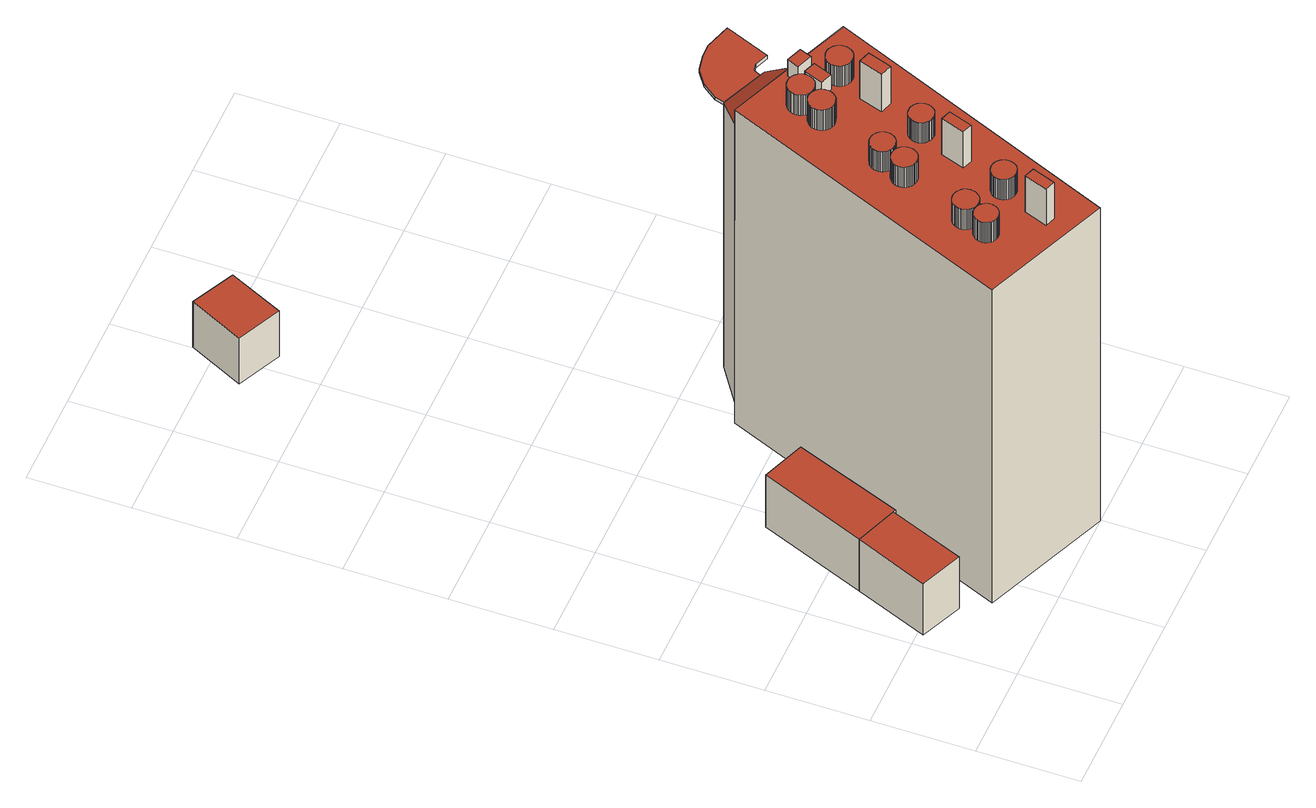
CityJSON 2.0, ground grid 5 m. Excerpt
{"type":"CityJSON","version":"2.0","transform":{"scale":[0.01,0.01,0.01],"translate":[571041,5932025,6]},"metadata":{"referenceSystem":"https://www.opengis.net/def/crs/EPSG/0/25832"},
"CityObjects":{
"building1":{"type":"Building","attributes":{"Grundfläche 2D":"8.896259","Grundhöhe NN":"6.361"},"geometry":[{"type":"Solid","lod":"3","boundaries":[[[[0,1,2,3]],[[4,5,3,2]],[[5,6,0,3]],[[6,7,1,0]],[[7,4,2,1]],[[7,6,5,4]]]],"semantics":{"surfaces":[{"type":"RoofSurface"},{"type":"WallSurface"},{"type":"GroundSurface"}],"values":[[0,1,1,1,1,2]]}}]},
"building2":{"type":"Building","attributes":{"Grundfläche 2D":"13.302535","Grundhöhe NN":"6.340"},"geometry":[{"type":"Solid","lod":"3","boundaries":[[[[8,3,9,10]],[[3,8,11,12]],[[9,3,12,13]],[[10,9,13,14]],[[8,10,14,11]],[[12,11,14,13]]]],"semantics":{"surfaces":[{"type":"RoofSurface"},{"type":"WallSurface"},{"type":"GroundSurface"}],"values":[[0,1,1,1,1,2]]}}]},
"building3":{"type":"Building","attributes":{"Grundfläche 2D":"120.634691","Grundhöhe NN":"6.285"},"children":["building3-1","building3-2","building3-3","building3-4","building3-5","building3-6","building3-7","building3-8","building3-9","building3-10","building3-11","building3-12","building3-13","building3-14","building3-15"],"geometry":[{"type":"Solid","lod":"3","boundaries":[[[[15,16,17,18]],[[19,20,21,22,23,24,25,26,27]],[[25,24,28,29]],[[30,20,19,27,26,25,29,31,32]],[[21,20,30,33]],[[23,22,21,33,34,16,15,35,28,24]],[[17,16,34,36]],[[18,17,36,37]],[[15,18,37,35]],[[37,36,34,33,30,32,31,29,28,35]]]],"semantics":{"surfaces":[{"type":"RoofSurface"},{"type":"WallSurface"},{"type":"GroundSurface"}],"values":[[0,0,1,1,1,1,1,1,1,2]]}}]},
"building3-1":{"type":"BuildingInstallation","parents":["building3"],"geometry":[{"type":"MultiSurface","lod":"3","boundaries":[[[38,39,40,41,42,43,44,45,46,47,48,49,50,51,52,53,54,55,56,57,58,59,60,61,62,63,64,65,66,67,68,69,70,71,72,73,74,75,76,77,78,79,80,81,82,83,84,85,86,87]],[[43,42,88,89]],[[44,43,89,90]],[[45,44,90,91]],[[46,45,91,92]],[[47,46,92,93]],[[48,47,93,94]],[[42,41,95,88]],[[49,48,94,96]],[[97,51,50,49,96,98]],[[52,51,97,99]],[[53,52,99,100]],[[54,53,100,101]],[[55,54,101,102]],[[56,55,102,103]],[[57,56,103,104]],[[105,59,58,57,104,106]],[[60,59,105,107]],[[61,60,107,108]],[[62,61,108,109]],[[63,62,109,110]],[[64,63,110,111]],[[65,64,111,112]],[[66,65,112,113]],[[67,66,113,114]],[[68,67,114,115]],[[69,68,115,116]],[[70,69,116,117]],[[71,70,117,118]],[[72,71,118,119]],[[73,72,119,120]],[[74,73,120,121]],[[75,74,121,122]],[[76,75,122,123]],[[77,76,123,124]],[[78,77,124,125]],[[79,78,125,126]],[[80,79,126,127]],[[81,80,127,128]],[[82,81,128,129]],[[83,82,129,130]],[[84,83,130,131]],[[85,84,131,132]],[[86,85,132,133]],[[87,86,133,134]],[[38,87,134,135]],[[39,38,135,136]],[[40,39,136,137]],[[41,40,137,95]]],"semantics":{"surfaces":[{"type":"RoofSurface"},{"type":"WallSurface"}],"values":[0,1,1,1,1,1,1,1,1,1,1,1,1,1,1,1,1,1,1,1,1,1,1,1,1,1,1,1,1,1,1,1,1,1,1,1,1,1,1,1,1,1,1,1,1,1,1,1,1]}}]},
"building3-2":{"type":"BuildingInstallation","parents":["building3"],"geometry":[{"type":"MultiSurface","lod":"3","boundaries":[[[138,139,140,141]],[[141,140,142,143]],[[138,141,143,144]],[[139,138,144,145]],[[140,139,145,142]]],"semantics":{"surfaces":[{"type":"RoofSurface"},{"type":"WallSurface"}],"values":[0,1,1,1,1]}}]},
"building3-3":{"type":"BuildingInstallation","parents":["building3"],"geometry":[{"type":"MultiSurface","lod":"3","boundaries":[[[146,147,148,149,150,151,152,153,154,155,156,157,158,159,160,161,162,163,164,165,166,167,168,169,170,171,172,173,174,175,176,177,178,179,180,181,182,183,184,185,186,187,188,189,190,191,192,193]],[[194,195,161,160]],[[195,196,162,161]],[[197,198,157,156]],[[198,199,158,157]],[[199,200,159,158]],[[200,194,160,159]],[[196,201,163,162]],[[201,202,164,163]],[[202,203,165,164]],[[203,204,166,165]],[[204,205,167,166]],[[205,206,168,167]],[[206,207,169,168]],[[207,208,170,169]],[[208,209,171,170]],[[209,210,172,171]],[[210,211,173,172]],[[211,212,174,173]],[[212,213,175,174]],[[213,214,176,175]],[[214,215,177,176]],[[215,216,178,177]],[[216,217,179,178]],[[217,218,180,179]],[[181,180,218,219]],[[219,220,182,181]],[[220,221,183,182]],[[221,222,184,183]],[[222,223,185,184]],[[223,224,186,185]],[[224,225,187,186]],[[225,226,188,187]],[[226,227,189,188]],[[227,228,190,189]],[[228,229,191,190]],[[229,230,192,191]],[[230,231,193,192]],[[231,232,146,193]],[[147,146,232,233]],[[233,234,148,147]],[[234,235,149,148]],[[235,236,150,149]],[[236,237,151,150]],[[237,238,152,151]],[[238,239,153,152]],[[239,240,154,153]],[[240,241,155,154]],[[241,197,156,155]]],"semantics":{"surfaces":[{"type":"RoofSurface"},{"type":"WallSurface"}],"values":[0,1,1,1,1,1,1,1,1,1,1,1,1,1,1,1,1,1,1,1,1,1,1,1,1,1,1,1,1,1,1,1,1,1,1,1,1,1,1,1,1,1,1,1,1,1,1,1,1]}}]},
"building3-4":{"type":"BuildingInstallation","parents":["building3"],"geometry":[{"type":"MultiSurface","lod":"3","boundaries":[[[242,243,244,245]],[[245,244,246,247]],[[247,248,242,245]],[[243,242,248,249]],[[249,246,244,243]]],"semantics":{"surfaces":[{"type":"RoofSurface"},{"type":"WallSurface"}],"values":[0,1,1,1,1]}}]},
"building3-5":{"type":"BuildingInstallation","parents":["building3"],"geometry":[{"type":"MultiSurface","lod":"3","boundaries":[[[250,251,252,253,254,255,256,257,258,259,260,261,262,263,264,265,266,267,268,269,270,271,272,273,274,275,276,277,278,279,280,281,282,283,284,285,286,287,288,289,290,291,292,293,294,295,296,297,298,299,300]],[[301,302,252,251]],[[302,303,253,252]],[[303,304,254,253]],[[304,305,255,254]],[[305,306,256,255]],[[306,307,257,256]],[[308,301,251,250]],[[307,309,258,257]],[[259,258,309,310]],[[310,311,260,259]],[[311,312,261,260]],[[312,313,262,261]],[[313,314,263,262]],[[314,315,264,263]],[[315,316,265,264]],[[316,317,266,265]],[[317,318,267,266]],[[318,319,268,267]],[[319,320,269,268]],[[320,321,270,269]],[[321,322,271,270]],[[322,323,272,271]],[[323,324,273,272]],[[324,325,274,273]],[[325,326,275,274]],[[326,327,276,275]],[[327,328,277,276]],[[328,329,278,277]],[[329,330,279,278]],[[330,331,280,279]],[[331,332,281,280]],[[332,333,282,281]],[[333,334,283,282]],[[334,335,284,283]],[[335,336,285,284]],[[336,337,286,285]],[[337,338,287,286]],[[338,339,288,287]],[[339,340,289,288]],[[340,341,290,289]],[[341,342,291,290]],[[292,291,342,343]],[[343,344,293,292]],[[344,345,294,293]],[[345,346,295,294]],[[346,347,296,295]],[[347,348,297,296]],[[348,349,298,297]],[[349,350,299,298]],[[350,351,300,299]],[[351,308,250,300]]],"semantics":{"surfaces":[{"type":"RoofSurface"},{"type":"WallSurface"}],"values":[0,1,1,1,1,1,1,1,1,1,1,1,1,1,1,1,1,1,1,1,1,1,1,1,1,1,1,1,1,1,1,1,1,1,1,1,1,1,1,1,1,1,1,1,1,1,1,1,1,1,1,1]}}]},
"building3-6":{"type":"BuildingInstallation","parents":["building3"],"geometry":[{"type":"MultiSurface","lod":"3","boundaries":[[[352,353,354,355,356,357,358,359,360,361,362,363,364,365,366,367,368,369,370,371,372,373,374,375,376,377,378,379,380,381,382,383,384,385,386,387,388,389,390,391,392,393,394,395,396,397,398,399,400,401,402]],[[353,352,403,404]],[[354,353,404,405]],[[399,398,406,407]],[[400,399,407,408]],[[401,400,408,409]],[[402,401,409,410]],[[352,402,410,403]],[[355,354,405,411]],[[356,355,411,412]],[[357,356,412,413]],[[358,357,413,414]],[[359,358,414,415]],[[360,359,415,416]],[[361,360,416,417]],[[418,363,362,361,417,419]],[[364,363,418,420]],[[365,364,420,421]],[[366,365,421,422]],[[423,368,367,366,422,424]],[[369,368,423,425]],[[370,369,425,426]],[[371,370,426,427]],[[372,371,427,428]],[[373,372,428,429]],[[374,373,429,430]],[[375,374,430,431]],[[376,375,431,432]],[[377,376,432,433]],[[378,377,433,434]],[[379,378,434,435]],[[380,379,435,436]],[[381,380,436,437]],[[382,381,437,438]],[[383,382,438,439]],[[384,383,439,440]],[[385,384,440,441]],[[386,385,441,442]],[[387,386,442,443]],[[388,387,443,444]],[[389,388,444,445]],[[390,389,445,446]],[[391,390,446,447]],[[392,391,447,448]],[[393,392,448,449]],[[394,393,449,450]],[[395,394,450,451]],[[396,395,451,452]],[[397,396,452,453]],[[398,397,453,406]]],"semantics":{"surfaces":[{"type":"RoofSurface"},{"type":"WallSurface"}],"values":[0,1,1,1,1,1,1,1,1,1,1,1,1,1,1,1,1,1,1,1,1,1,1,1,1,1,1,1,1,1,1,1,1,1,1,1,1,1,1,1,1,1,1,1,1,1,1,1,1,1]}}]},
"building3-7":{"type":"BuildingInstallation","parents":["building3"],"geometry":[{"type":"MultiSurface","lod":"3","boundaries":[[[454,455,456,457,458,459,460,461,462,463,464,465,466,467,468,469,470,471,472,473,474,475,476,477,478,479,480,481,482,483,484,485,486,487,488,489,490,491,492,493,494,495,496,497,498,499,500,501,502,503]],[[504,505,458,457]],[[505,506,459,458]],[[507,508,503,502]],[[508,509,454,503]],[[509,510,455,454]],[[510,511,456,455]],[[511,504,457,456]],[[506,512,460,459]],[[512,513,461,460]],[[513,514,462,461]],[[514,515,463,462]],[[516,465,464,463,515,517]],[[516,518,466,465]],[[518,519,467,466]],[[519,520,468,467]],[[520,521,469,468]],[[521,522,470,469]],[[522,523,471,470]],[[523,524,472,471]],[[524,525,473,472]],[[525,526,474,473]],[[526,527,475,474]],[[527,528,476,475]],[[528,529,477,476]],[[529,530,478,477]],[[530,531,479,478]],[[531,532,480,479]],[[532,533,481,480]],[[533,534,482,481]],[[534,535,483,482]],[[535,536,484,483]],[[536,537,485,484]],[[537,538,486,485]],[[538,539,487,486]],[[539,540,488,487]],[[540,541,489,488]],[[541,542,490,489]],[[542,543,491,490]],[[543,544,492,491]],[[544,545,493,492]],[[545,546,494,493]],[[546,547,495,494]],[[547,548,549,497,496,495]],[[549,550,498,497]],[[550,551,499,498]],[[551,552,500,499]],[[552,553,501,500]],[[502,501,553,507]]],"semantics":{"surfaces":[{"type":"RoofSurface"},{"type":"WallSurface"}],"values":[0,1,1,1,1,1,1,1,1,1,1,1,1,1,1,1,1,1,1,1,1,1,1,1,1,1,1,1,1,1,1,1,1,1,1,1,1,1,1,1,1,1,1,1,1,1,1,1,1]}}]},
"building3-8":{"type":"BuildingInstallation","parents":["building3"],"geometry":[{"type":"MultiSurface","lod":"3","boundaries":[[[554,555,556,557,558,559,560,561,562,563,564,565,566,567,568,569,570,571,572,573,574,575,576,577,578,579,580,581,582,583,584,585,586,587,588,589,590,591,592,593,594,595,596,597,598,599,600,601]],[[602,603,558,557]],[[603,604,559,558]],[[605,606,601,600]],[[606,607,554,601]],[[607,608,555,554]],[[608,609,556,555]],[[609,602,557,556]],[[604,610,560,559]],[[610,611,561,560]],[[611,612,562,561]],[[612,613,563,562]],[[613,614,564,563]],[[614,615,565,564]],[[615,616,566,565]],[[616,617,567,566]],[[617,618,568,567]],[[618,619,569,568]],[[619,620,570,569]],[[620,621,571,570]],[[621,622,572,571]],[[622,623,573,572]],[[623,624,574,573]],[[624,625,575,574]],[[625,626,576,575]],[[577,576,626,627]],[[627,628,578,577]],[[628,629,579,578]],[[629,630,580,579]],[[630,631,581,580]],[[631,632,582,581]],[[632,633,583,582]],[[633,634,584,583]],[[634,635,585,584]],[[586,585,635,636]],[[636,637,587,586]],[[637,638,588,587]],[[638,639,589,588]],[[639,640,590,589]],[[640,641,591,590]],[[641,642,592,591]],[[642,643,593,592]],[[643,644,594,593]],[[644,645,595,594]],[[645,646,596,595]],[[646,647,597,596]],[[647,648,598,597]],[[648,649,599,598]],[[649,605,600,599]]],"semantics":{"surfaces":[{"type":"RoofSurface"},{"type":"WallSurface"}],"values":[0,1,1,1,1,1,1,1,1,1,1,1,1,1,1,1,1,1,1,1,1,1,1,1,1,1,1,1,1,1,1,1,1,1,1,1,1,1,1,1,1,1,1,1,1,1,1,1,1]}}]},
"building3-9":{"type":"BuildingInstallation","parents":["building3"],"geometry":[{"type":"MultiSurface","lod":"3","boundaries":[[[650,651,652,653,654,655,656,657,658,659,660,661,662,663,664,665,666,667,668,669,670,671,672,673,674,675,676,677,678,679,680,681,682,683,684,685,686,687,688,689,690,691,692,693,694,695,696,697,698,699]],[[653,652,700,701]],[[654,653,701,702]],[[655,654,702,703]],[[656,655,703,704]],[[657,656,704,705]],[[658,657,705,706]],[[652,651,707,700]],[[659,658,706,708]],[[660,659,708,709]],[[661,660,709,710]],[[662,661,710,711]],[[663,662,711,712]],[[664,663,712,713]],[[665,664,713,714]],[[666,665,714,715]],[[667,666,715,716]],[[668,667,716,717]],[[669,668,717,718]],[[670,669,718,719]],[[671,670,719,720]],[[672,671,720,721]],[[673,672,721,722]],[[674,673,722,723]],[[675,674,723,724]],[[676,675,724,725]],[[677,676,725,726]],[[678,677,726,727]],[[679,678,727,728]],[[680,679,728,729]],[[681,680,729,730]],[[682,681,730,731]],[[683,682,731,732]],[[684,683,732,733]],[[685,684,733,734]],[[686,685,734,735]],[[687,686,735,736]],[[688,687,736,737]],[[689,688,737,738]],[[690,689,738,739]],[[691,690,739,740]],[[692,691,740,741]],[[693,692,741,742]],[[694,693,742,743]],[[695,694,743,744]],[[696,695,744,745]],[[697,696,745,746]],[[698,697,746,747]],[[699,698,747,748]],[[650,699,748,749]],[[651,650,749,707]]],"semantics":{"surfaces":[{"type":"RoofSurface"},{"type":"WallSurface"}],"values":[0,1,1,1,1,1,1,1,1,1,1,1,1,1,1,1,1,1,1,1,1,1,1,1,1,1,1,1,1,1,1,1,1,1,1,1,1,1,1,1,1,1,1,1,1,1,1,1,1,1,1]}}]},
"building3-10":{"type":"BuildingInstallation","parents":["building3"],"geometry":[{"type":"MultiSurface","lod":"3","boundaries":[[[750,751,752,753]],[[753,752,754,755]],[[750,753,755,756]],[[751,750,756,757]],[[752,751,757,754]]],"semantics":{"surfaces":[{"type":"RoofSurface"},{"type":"WallSurface"}],"values":[0,1,1,1,1]}}]},
"building3-11":{"type":"BuildingInstallation","parents":["building3"],"geometry":[{"type":"MultiSurface","lod":"3","boundaries":[[[758,759,760,761,762,763,764,765,766,767,768,769,770,771,772,773,774,775,776,777,778,779,780,781,782,783,784,785,786,787,788,789,790,791,792,793,794,795,796,797,798,799,800,801,802,803,804,805]],[[763,762,806,807]],[[764,763,807,808]],[[765,764,808,809]],[[759,758,810,811]],[[760,759,811,812]],[[761,760,812,813]],[[762,761,813,806]],[[766,765,809,814]],[[767,766,814,815]],[[768,767,815,816]],[[769,768,816,817]],[[770,769,817,818]],[[771,770,818,819]],[[772,771,819,820]],[[773,772,820,821]],[[774,773,821,822]],[[775,774,822,823]],[[776,775,823,824]],[[777,776,824,825]],[[778,777,825,826]],[[779,778,826,827]],[[780,779,827,828]],[[781,780,828,829]],[[782,781,829,830]],[[783,782,830,831]],[[784,783,831,832]],[[785,784,832,833]],[[786,785,833,834]],[[787,786,834,835]],[[788,787,835,836]],[[789,788,836,837]],[[790,789,837,838]],[[791,790,838,839]],[[792,791,839,840]],[[793,792,840,841]],[[794,793,841,842]],[[795,794,842,843]],[[796,795,843,844]],[[797,796,844,845]],[[798,797,845,846]],[[799,798,846,847]],[[800,799,847,848]],[[801,800,848,849]],[[802,801,849,850]],[[803,802,850,851]],[[804,803,851,852]],[[805,804,852,853]],[[758,805,853,810]]],"semantics":{"surfaces":[{"type":"RoofSurface"},{"type":"WallSurface"}],"values":[0,1,1,1,1,1,1,1,1,1,1,1,1,1,1,1,1,1,1,1,1,1,1,1,1,1,1,1,1,1,1,1,1,1,1,1,1,1,1,1,1,1,1,1,1,1,1,1,1]}}]},
"building3-12":{"type":"BuildingInstallation","parents":["building3"],"geometry":[{"type":"MultiSurface","lod":"3","boundaries":[[[854,855,856,857,858,859,860,861,862,863,864,865,866,867,868,869,870,871,872,873,874,875,876,877,878,879,880,881,882,883,884,885,886,887,888,889,890,891,892,893,894,895,896,897,898,899,900,901]],[[902,903,863,862]],[[903,904,864,863]],[[905,906,858,857]],[[906,907,859,858]],[[907,908,860,859]],[[908,909,861,860]],[[862,861,909,902]],[[904,910,865,864]],[[910,911,866,865]],[[911,912,867,866]],[[912,913,868,867]],[[869,868,913,914]],[[914,915,870,869]],[[915,916,871,870]],[[916,917,872,871]],[[917,918,873,872]],[[918,919,874,873]],[[919,920,875,874]],[[920,921,876,875]],[[877,876,921,922]],[[922,923,878,877]],[[923,924,879,878]],[[924,925,880,879]],[[925,926,881,880]],[[926,927,882,881]],[[927,928,883,882]],[[928,929,884,883]],[[929,930,885,884]],[[930,931,886,885]],[[931,932,887,886]],[[932,933,888,887]],[[933,934,889,888]],[[934,935,890,889]],[[935,936,891,890]],[[936,937,892,891]],[[937,938,893,892]],[[938,939,894,893]],[[939,940,895,894]],[[940,941,896,895]],[[941,942,897,896]],[[942,943,898,897]],[[943,944,899,898]],[[944,945,900,899]],[[945,946,901,900]],[[946,947,854,901]],[[855,854,947,948]],[[948,949,856,855]],[[949,905,857,856]]],"semantics":{"surfaces":[{"type":"RoofSurface"},{"type":"WallSurface"}],"values":[0,1,1,1,1,1,1,1,1,1,1,1,1,1,1,1,1,1,1,1,1,1,1,1,1,1,1,1,1,1,1,1,1,1,1,1,1,1,1,1,1,1,1,1,1,1,1,1,1]}}]},
"building3-13":{"type":"BuildingInstallation","parents":["building3"],"geometry":[{"type":"MultiSurface","lod":"3","boundaries":[[[950,951,952,953,954,955]],[[953,952,956,957]],[[957,958,959,955,954,953]],[[950,955,959,960]],[[960,961,956,952,951,950]]],"semantics":{"surfaces":[{"type":"RoofSurface"},{"type":"WallSurface"}],"values":[0,1,1,1,1]}}]},
"building3-14":{"type":"BuildingInstallation","parents":["building3"],"geometry":[{"type":"MultiSurface","lod":"3","boundaries":[[[962,963,964,965]],[[965,964,966,967]],[[967,968,962,965]],[[963,962,968,969]],[[969,966,964,963]]],"semantics":{"surfaces":[{"type":"RoofSurface"},{"type":"WallSurface"}],"values":[0,1,1,1,1]}}]},
"building3-15":{"type":"BuildingInstallation","parents":["building3"],"geometry":[{"type":"MultiSurface","lod":"3","boundaries":[[[970,971,972,973,974,975,976,977,978,979,980]],[[981,982,977,976]],[[982,983,978,977]],[[983,984,979,978]],[[984,985,980,979]],[[985,986,970,980]],[[986,987,971,970]],[[987,988,972,971]],[[988,989,973,972]],[[989,990,974,973]],[[990,991,975,974]],[[991,981,976,975]],[[983,982,981,991,990,989,988,987,986,985,984]]],"semantics":{"surfaces":[{"type":"RoofSurface"},{"type":"WallSurface"},{"type":"OuterCeilingSurface"}],"values":[0,1,1,1,1,1,1,1,1,1,1,1,2]}}]},
"building4":{"type":"Building","attributes":{"Grundfläche 2D":"7.206667","Grundhöhe NN":"6.251"},"geometry":[{"type":"Solid","lod":"3","boundaries":[[[[992,993,994,995]],[[996,997,995,994]],[[997,998,992,995]],[[998,999,993,992]],[[999,996,994,993]],[[999,998,997,996]]]],"semantics":{"surfaces":[{"type":"RoofSurface"},{"type":"WallSurface"},{"type":"GroundSurface"}],"values":[[0,1,1,1,1,2]]}}]}
},
"vertices":[
[61,470,366],[269,382,366],[417,753,366],[205,832,366],[417,753,36],[205,832,36],[61,470,36],[269,382,36],
[416,1358,366],[430,748,366],[631,1277,366],[416,1358,34],[205,832,34],[430,748,34],[631,1277,34],
[1599,1457,2045],[954,1717,2045],[360,261,2045],[994,1,2045],[1263,1885,1726],[1255,1888,1726],[984,1705,1868],[1240,1602,1866],[1318,1571,1866],[1559,1474,1864],[1495,1789,1726],[1476,1797,1726],[1268,1883,1726],[1559,1474,29],[1495,1789,29],[1255,1888,29],[1268,1883,29],[1263,1885,29],[984,1705,29],[954,1717,29],[1599,1457,29],[360,261,29],[994,1,29],
[894,829,2175],[899,835,2175],[903,841,2175],[907,848,2175],[909,854,2175],[911,861,2175],[912,868,2175],[912,876,2175],[911,884,2175],[909,892,2175],[905,900,2175],[901,908,2175],[896,914,2175],[895,915,2175],[889,921,2175],[881,926,2175],[874,930,2175],[866,932,2175],[858,934,2175],[850,934,2175],[844,934,2175],[843,934,2175],[836,933,2175],[829,931,2175],[823,928,2175],[816,924,2175],[809,919,2175],[804,913,2175],[798,907,2175],[794,899,2175],[791,891,2175],[789,882,2175],[788,873,2175],[789,865,2175],[790,856,2175],[793,849,2175],[796,842,2175],[800,836,2175],[805,830,2175],[810,825,2175],[815,821,2175],[822,817,2175],[830,814,2175],[838,812,2175],[846,811,2175],[855,811,2175],[864,812,2175],[872,815,2175],[880,819,2175],[888,823,2175],[909,854,2045],[911,861,2045],[912,868,2045],[912,876,2045],[911,884,2045],[909,892,2045],[905,900,2045],[907,848,2045],[901,908,2045],[895,915,2045],[896,914,2045],[889,921,2045],[881,926,2045],[874,930,2045],[866,932,2045],[858,934,2045],[850,934,2045],[843,934,2045],[844,934,2045],[836,933,2045],[829,931,2045],[823,928,2045],[816,924,2045],[809,919,2045],[804,913,2045],[798,907,2045],[794,899,2045],[791,891,2045],[789,882,2045],[788,873,2045],[789,865,2045],[790,856,2045],[793,849,2045],[796,842,2045],[800,836,2045],[805,830,2045],[810,825,2045],[815,821,2045],[822,817,2045],[830,814,2045],[838,812,2045],[846,811,2045],[855,811,2045],[864,812,2045],[872,815,2045],[880,819,2045],[888,823,2045],[894,829,2045],[899,835,2045],[903,841,2045],
[860,165,2277],[902,281,2277],[851,300,2277],[808,184,2277],[851,300,2045],[808,184,2045],[860,165,2045],[902,281,2045],
[1262,1328,2175],[1267,1321,2175],[1273,1316,2175],[1280,1310,2175],[1287,1306,2175],[1296,1303,2175],[1305,1301,2175],[1314,1300,2175],[1322,1301,2175],[1331,1302,2175],[1339,1305,2175],[1347,1309,2175],[1353,1313,2175],[1359,1318,2175],[1363,1324,2175],[1368,1329,2175],[1371,1336,2175],[1374,1343,2175],[1376,1351,2175],[1377,1359,2175],[1377,1368,2175],[1376,1377,2175],[1373,1386,2175],[1369,1394,2175],[1364,1402,2175],[1359,1408,2175],[1352,1414,2175],[1345,1418,2175],[1338,1422,2175],[1331,1424,2175],[1324,1426,2175],[1317,1426,2175],[1310,1426,2175],[1302,1425,2175],[1294,1423,2175],[1286,1420,2175],[1278,1415,2175],[1271,1409,2175],[1265,1403,2175],[1260,1395,2175],[1256,1387,2175],[1253,1379,2175],[1252,1371,2175],[1251,1362,2175],[1252,1354,2175],[1253,1347,2175],[1255,1341,2175],[1258,1334,2175],[1363,1324,2045],[1368,1329,2045],[1371,1336,2045],[1339,1305,2045],[1347,1309,2045],[1353,1313,2045],[1359,1318,2045],[1374,1343,2045],[1376,1351,2045],[1377,1359,2045],[1377,1368,2045],[1376,1377,2045],[1373,1386,2045],[1369,1394,2045],[1364,1402,2045],[1359,1408,2045],[1352,1414,2045],[1345,1418,2045],[1338,1422,2045],[1331,1424,2045],[1324,1426,2045],[1317,1426,2045],[1310,1426,2045],[1302,1425,2045],[1294,1423,2045],[1286,1420,2045],[1278,1415,2045],[1271,1409,2045],[1265,1403,2045],[1260,1395,2045],[1256,1387,2045],[1253,1379,2045],[1252,1371,2045],[1251,1362,2045],[1252,1354,2045],[1253,1347,2045],[1255,1341,2045],[1258,1334,2045],[1262,1328,2045],[1267,1321,2045],[1273,1316,2045],[1280,1310,2045],[1287,1306,2045],[1296,1303,2045],[1305,1301,2045],[1314,1300,2045],[1322,1301,2045],[1331,1302,2045],
[1308,1546,2151],[1230,1575,2151],[1207,1515,2151],[1285,1486,2151],[1207,1515,2045],[1285,1486,2045],[1308,1546,2045],[1230,1575,2045],
[1096,1312,2175],[1099,1318,2175],[1101,1325,2175],[1102,1333,2175],[1102,1341,2175],[1101,1349,2175],[1099,1357,2175],[1096,1366,2175],[1092,1374,2175],[1090,1376,2175],[1086,1381,2175],[1079,1387,2175],[1072,1392,2175],[1066,1396,2175],[1064,1397,2175],[1058,1399,2175],[1056,1400,2175],[1048,1401,2175],[1040,1402,2175],[1032,1402,2175],[1026,1401,2175],[1019,1399,2175],[1012,1396,2175],[1005,1392,2175],[998,1387,2175],[992,1381,2175],[986,1375,2175],[981,1367,2175],[978,1358,2175],[976,1349,2175],[975,1340,2175],[975,1331,2175],[977,1323,2175],[979,1315,2175],[983,1308,2175],[987,1301,2175],[991,1296,2175],[996,1291,2175],[1002,1286,2175],[1009,1282,2175],[1016,1279,2175],[1025,1276,2175],[1033,1275,2175],[1043,1275,2175],[1052,1276,2175],[1060,1279,2175],[1069,1282,2175],[1076,1287,2175],[1083,1293,2175],[1088,1299,2175],[1093,1305,2175],[1099,1318,2045],[1101,1325,2045],[1102,1333,2045],[1102,1341,2045],[1101,1349,2045],[1099,1357,2045],[1096,1366,2045],[1096,1312,2045],[1092,1374,2045],[1090,1376,2045],[1086,1381,2045],[1079,1387,2045],[1072,1392,2045],[1066,1396,2045],[1064,1397,2045],[1058,1399,2045],[1056,1400,2045],[1048,1401,2045],[1040,1402,2045],[1032,1402,2045],[1026,1401,2045],[1019,1399,2045],[1012,1396,2045],[1005,1392,2045],[998,1387,2045],[992,1381,2045],[986,1375,2045],[981,1367,2045],[978,1358,2045],[976,1349,2045],[975,1340,2045],[975,1331,2045],[977,1323,2045],[979,1315,2045],[983,1308,2045],[987,1301,2045],[991,1296,2045],[996,1291,2045],[1002,1286,2045],[1009,1282,2045],[1016,1279,2045],[1025,1276,2045],[1033,1275,2045],[1043,1275,2045],[1052,1276,2045],[1060,1279,2045],[1069,1282,2045],[1076,1287,2045],[1083,1293,2045],[1088,1299,2045],[1093,1305,2045],
[717,381,2175],[720,386,2175],[722,392,2175],[724,400,2175],[726,407,2175],[726,415,2175],[725,423,2175],[723,431,2175],[719,439,2175],[715,446,2175],[713,448,2175],[710,452,2175],[704,458,2175],[697,462,2175],[691,466,2175],[689,466,2175],[684,468,2175],[677,469,2175],[671,470,2175],[664,470,2175],[659,470,2175],[657,469,2175],[650,467,2175],[643,465,2175],[636,461,2175],[630,456,2175],[624,450,2175],[619,444,2175],[615,436,2175],[612,429,2175],[610,421,2175],[610,413,2175],[610,405,2175],[611,398,2175],[613,392,2175],[616,386,2175],[619,380,2175],[623,375,2175],[628,369,2175],[634,365,2175],[641,361,2175],[648,357,2175],[656,355,2175],[665,354,2175],[673,354,2175],[681,356,2175],[689,358,2175],[696,362,2175],[703,366,2175],[708,370,2175],[713,375,2175],[717,381,2045],[720,386,2045],[722,392,2045],[689,358,2045],[696,362,2045],[703,366,2045],[708,370,2045],[713,375,2045],[724,400,2045],[726,407,2045],[726,415,2045],[725,423,2045],[723,431,2045],[719,439,2045],[715,446,2045],[710,452,2045],[713,448,2045],[704,458,2045],[697,462,2045],[691,466,2045],[684,468,2045],[689,466,2045],[677,469,2045],[671,470,2045],[664,470,2045],[659,470,2045],[657,469,2045],[650,467,2045],[643,465,2045],[636,461,2045],[630,456,2045],[624,450,2045],[619,444,2045],[615,436,2045],[612,429,2045],[610,421,2045],[610,413,2045],[610,405,2045],[611,398,2045],[613,392,2045],[616,386,2045],[619,380,2045],[623,375,2045],[628,369,2045],[634,365,2045],[641,361,2045],[648,357,2045],[656,355,2045],[665,354,2045],[673,354,2045],[681,356,2045],
[1127,1404,2175],[1133,1409,2175],[1138,1415,2175],[1143,1421,2175],[1146,1427,2175],[1150,1433,2175],[1152,1441,2175],[1154,1449,2175],[1154,1458,2175],[1154,1467,2175],[1153,1471,2175],[1152,1476,2175],[1148,1484,2175],[1144,1492,2175],[1138,1500,2175],[1132,1506,2175],[1125,1511,2175],[1117,1515,2175],[1110,1518,2175],[1103,1520,2175],[1096,1521,2175],[1088,1521,2175],[1081,1521,2175],[1073,1519,2175],[1065,1516,2175],[1057,1512,2175],[1050,1507,2175],[1043,1501,2175],[1038,1494,2175],[1033,1486,2175],[1029,1478,2175],[1027,1469,2175],[1026,1460,2175],[1026,1452,2175],[1027,1444,2175],[1029,1437,2175],[1032,1430,2175],[1035,1424,2175],[1040,1417,2175],[1045,1412,2175],[1051,1406,2175],[1059,1401,2175],[1065,1398,2175],[1067,1397,2175],[1076,1395,2175],[1085,1393,2175],[1094,1393,2175],[1103,1394,2175],[1112,1397,2175],[1120,1400,2175],[1143,1421,2045],[1146,1427,2045],[1150,1433,2045],[1112,1397,2045],[1120,1400,2045],[1127,1404,2045],[1133,1409,2045],[1138,1415,2045],[1152,1441,2045],[1154,1449,2045],[1154,1458,2045],[1154,1467,2045],[1152,1476,2045],[1153,1471,2045],[1148,1484,2045],[1144,1492,2045],[1138,1500,2045],[1132,1506,2045],[1125,1511,2045],[1117,1515,2045],[1110,1518,2045],[1103,1520,2045],[1096,1521,2045],[1088,1521,2045],[1081,1521,2045],[1073,1519,2045],[1065,1516,2045],[1057,1512,2045],[1050,1507,2045],[1043,1501,2045],[1038,1494,2045],[1033,1486,2045],[1029,1478,2045],[1027,1469,2045],[1026,1460,2045],[1026,1452,2045],[1027,1444,2045],[1029,1437,2045],[1032,1430,2045],[1035,1424,2045],[1040,1417,2045],[1045,1412,2045],[1051,1406,2045],[1059,1401,2045],[1065,1398,2045],[1067,1397,2045],[1076,1395,2045],[1085,1393,2045],[1094,1393,2045],[1103,1394,2045],
[936,946,2175],[942,951,2175],[946,956,2175],[951,962,2175],[954,967,2175],[957,974,2175],[959,981,2175],[961,989,2175],[961,997,2175],[960,1005,2175],[958,1013,2175],[955,1022,2175],[951,1029,2175],[945,1036,2175],[939,1042,2175],[933,1046,2175],[926,1050,2175],[919,1053,2175],[912,1054,2175],[905,1055,2175],[898,1055,2175],[891,1055,2175],[884,1053,2175],[877,1050,2175],[869,1047,2175],[862,1042,2175],[856,1036,2175],[851,1029,2175],[847,1022,2175],[843,1014,2175],[841,1005,2175],[841,997,2175],[841,989,2175],[842,982,2175],[844,975,2175],[847,969,2175],[850,963,2175],[854,957,2175],[859,952,2175],[865,947,2175],[872,942,2175],[880,939,2175],[888,937,2175],[896,935,2175],[905,935,2175],[914,937,2175],[922,939,2175],[929,942,2175],[951,962,2045],[954,967,2045],[957,974,2045],[922,939,2045],[929,942,2045],[936,946,2045],[942,951,2045],[946,956,2045],[959,981,2045],[961,989,2045],[961,997,2045],[960,1005,2045],[958,1013,2045],[955,1022,2045],[951,1029,2045],[945,1036,2045],[939,1042,2045],[933,1046,2045],[926,1050,2045],[919,1053,2045],[912,1054,2045],[905,1055,2045],[898,1055,2045],[891,1055,2045],[884,1053,2045],[877,1050,2045],[869,1047,2045],[862,1042,2045],[856,1036,2045],[851,1029,2045],[847,1022,2045],[843,1014,2045],[841,1005,2045],[841,997,2045],[841,989,2045],[842,982,2045],[844,975,2045],[847,969,2045],[850,963,2045],[854,957,2045],[859,952,2045],[865,947,2045],[872,942,2045],[880,939,2045],[888,937,2045],[896,935,2045],[905,935,2045],[914,937,2045],
[764,494,2175],[768,500,2175],[770,507,2175],[772,513,2175],[773,521,2175],[774,528,2175],[773,536,2175],[771,545,2175],[768,553,2175],[764,561,2175],[758,568,2175],[752,574,2175],[745,579,2175],[737,583,2175],[729,586,2175],[721,588,2175],[714,589,2175],[706,588,2175],[699,588,2175],[693,586,2175],[686,583,2175],[679,579,2175],[672,575,2175],[666,569,2175],[661,562,2175],[656,555,2175],[653,546,2175],[651,538,2175],[650,529,2175],[650,520,2175],[651,512,2175],[654,504,2175],[657,497,2175],[661,491,2175],[665,486,2175],[670,481,2175],[676,476,2175],[682,472,2175],[690,468,2175],[691,468,2175],[697,466,2175],[706,465,2175],[715,464,2175],[716,465,2175],[724,466,2175],[732,468,2175],[741,472,2175],[748,476,2175],[754,482,2175],[760,488,2175],[770,507,2045],[772,513,2045],[773,521,2045],[774,528,2045],[773,536,2045],[771,545,2045],[768,553,2045],[768,500,2045],[764,561,2045],[758,568,2045],[752,574,2045],[745,579,2045],[737,583,2045],[729,586,2045],[721,588,2045],[714,589,2045],[706,588,2045],[699,588,2045],[693,586,2045],[686,583,2045],[679,579,2045],[672,575,2045],[666,569,2045],[661,562,2045],[656,555,2045],[653,546,2045],[651,538,2045],[650,529,2045],[650,520,2045],[651,512,2045],[654,504,2045],[657,497,2045],[661,491,2045],[665,486,2045],[670,481,2045],[676,476,2045],[682,472,2045],[690,468,2045],[691,468,2045],[697,466,2045],[706,465,2045],[715,464,2045],[716,465,2045],[724,466,2045],[732,468,2045],[741,472,2045],[748,476,2045],[754,482,2045],[760,488,2045],[764,494,2045],
[1048,632,2277],[1089,751,2277],[1038,768,2277],[997,650,2277],[1038,768,2045],[997,650,2045],[1048,632,2045],[1089,751,2045],
[962,380,2175],[969,384,2175],[975,388,2175],[981,392,2175],[985,397,2175],[989,403,2175],[993,409,2175],[996,416,2175],[998,423,2175],[999,431,2175],[1000,439,2175],[998,448,2175],[996,456,2175],[993,464,2175],[988,471,2175],[983,478,2175],[977,483,2175],[970,488,2175],[964,491,2175],[957,493,2175],[951,495,2175],[944,496,2175],[937,496,2175],[930,495,2175],[922,493,2175],[914,491,2175],[907,486,2175],[900,481,2175],[894,475,2175],[889,468,2175],[885,461,2175],[882,453,2175],[881,445,2175],[880,437,2175],[880,430,2175],[881,423,2175],[883,416,2175],[886,410,2175],[889,404,2175],[894,398,2175],[899,392,2175],[905,387,2175],[913,383,2175],[920,379,2175],[929,377,2175],[937,376,2175],[946,377,2175],[954,378,2175],[985,397,2045],[989,403,2045],[993,409,2045],[996,416,2045],[962,380,2045],[969,384,2045],[975,388,2045],[981,392,2045],[998,423,2045],[999,431,2045],[1000,439,2045],[998,448,2045],[996,456,2045],[993,464,2045],[988,471,2045],[983,478,2045],[977,483,2045],[970,488,2045],[964,491,2045],[957,493,2045],[951,495,2045],[944,496,2045],[937,496,2045],[930,495,2045],[922,493,2045],[914,491,2045],[907,486,2045],[900,481,2045],[894,475,2045],[889,468,2045],[885,461,2045],[882,453,2045],[881,445,2045],[880,437,2045],[880,430,2045],[881,423,2045],[883,416,2045],[886,410,2045],[889,404,2045],[894,398,2045],[899,392,2045],[905,387,2045],[913,383,2045],[920,379,2045],[929,377,2045],[937,376,2045],[946,377,2045],[954,378,2045],
[1120,841,2175],[1128,840,2175],[1137,842,2175],[1145,844,2175],[1152,847,2175],[1159,851,2175],[1165,855,2175],[1170,861,2175],[1174,866,2175],[1177,871,2175],[1181,878,2175],[1183,885,2175],[1184,892,2175],[1185,901,2175],[1184,909,2175],[1182,917,2175],[1179,925,2175],[1175,933,2175],[1170,940,2175],[1164,946,2175],[1157,950,2175],[1151,954,2175],[1144,957,2175],[1137,959,2175],[1130,960,2175],[1124,960,2175],[1117,959,2175],[1109,958,2175],[1102,955,2175],[1095,952,2175],[1088,947,2175],[1081,941,2175],[1076,934,2175],[1072,927,2175],[1068,919,2175],[1066,911,2175],[1065,903,2175],[1065,895,2175],[1066,888,2175],[1068,881,2175],[1071,875,2175],[1074,869,2175],[1078,863,2175],[1083,858,2175],[1089,853,2175],[1095,848,2175],[1103,845,2175],[1111,842,2175],[1174,866,2045],[1177,871,2045],[1181,878,2045],[1145,844,2045],[1152,847,2045],[1159,851,2045],[1165,855,2045],[1170,861,2045],[1183,885,2045],[1184,892,2045],[1185,901,2045],[1184,909,2045],[1182,917,2045],[1179,925,2045],[1175,933,2045],[1170,940,2045],[1164,946,2045],[1157,950,2045],[1151,954,2045],[1144,957,2045],[1137,959,2045],[1130,960,2045],[1124,960,2045],[1117,959,2045],[1109,958,2045],[1102,955,2045],[1095,952,2045],[1088,947,2045],[1081,941,2045],[1076,934,2045],[1072,927,2045],[1068,919,2045],[1066,911,2045],[1065,903,2045],[1065,895,2045],[1066,888,2045],[1068,881,2045],[1071,875,2045],[1074,869,2045],[1078,863,2045],[1083,858,2045],[1089,853,2045],[1095,848,2045],[1103,845,2045],[1111,842,2045],[1120,841,2045],[1128,840,2045],[1137,842,2045],
[1225,1366,2140],[1242,1412,2140],[1261,1461,2140],[1204,1483,2140],[1201,1475,2140],[1167,1389,2140],[1261,1461,2045],[1204,1483,2045],[1201,1475,2045],[1167,1389,2045],[1225,1366,2045],[1242,1412,2045],
[1280,1210,2286],[1220,1230,2286],[1181,1111,2286],[1241,1092,2286],[1181,1111,2045],[1241,1092,2045],[1280,1210,2045],[1220,1230,2045],
[1692,2043,1714],[1562,2083,1714],[1495,2082,1714],[1415,2066,1714],[1340,2014,1714],[1285,1939,1714],[1268,1883,1714],[1476,1797,1714],[1497,1840,1714],[1532,1846,1714],[1602,1818,1714],[1268,1883,1693],[1476,1797,1693],[1497,1840,1693],[1532,1846,1693],[1602,1818,1693],[1692,2043,1693],[1562,2083,1693],[1495,2082,1693],[1415,2066,1693],[1340,2014,1693],[1285,1939,1693],
[375,3836,317],[594,3734,317],[722,4004,317],[507,4108,317],[722,4004,25],[507,4108,25],[375,3836,25],[594,3734,25]
]}
